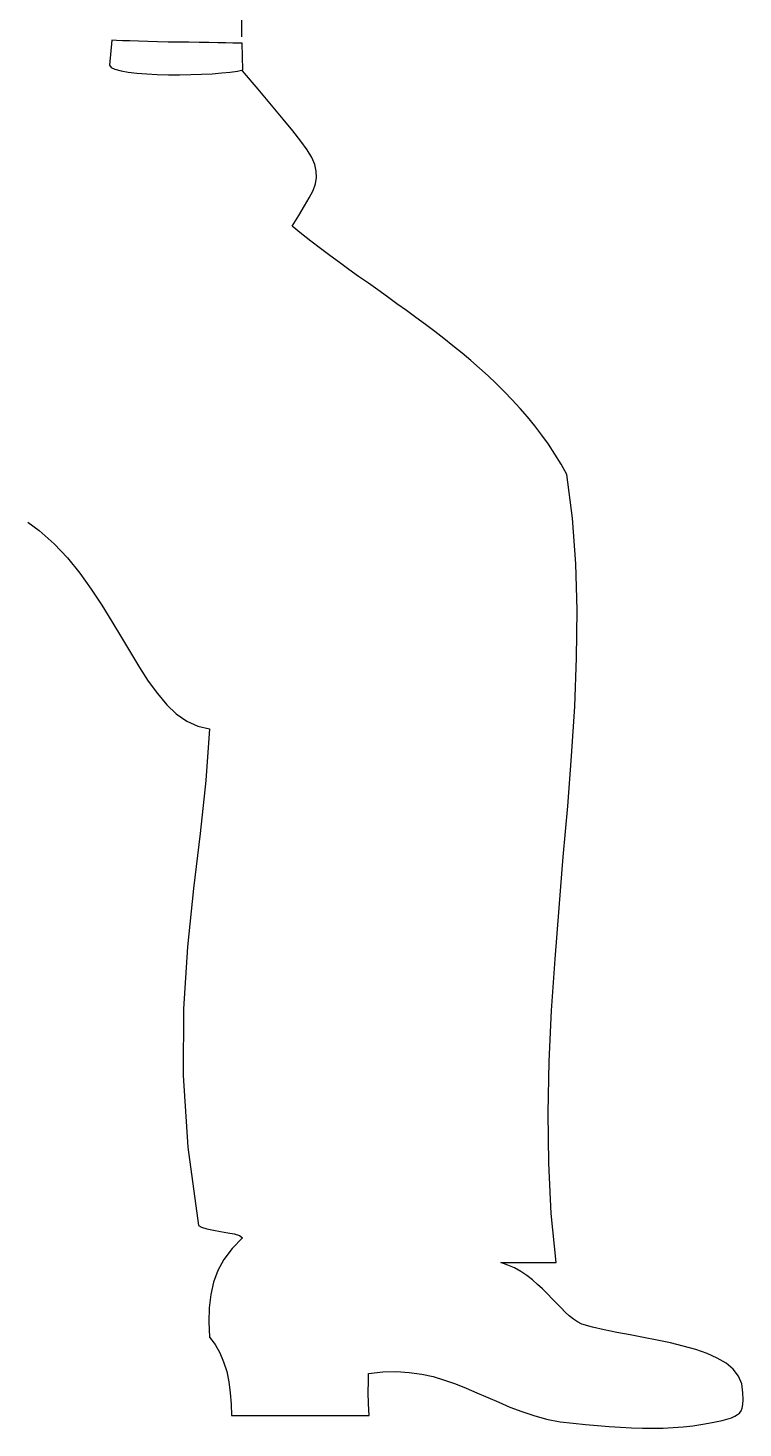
# Model space of a CAD drawing. Extents: x -3257 to 6743, y 13293 to 23293.
# Drawn here: x 5344 to 5758, y 15509 to 16319 of the extents above; entities that cross this region are included whole.
import ezdxf

# ---------------------------------------------------------------- set-up
doc = ezdxf.new("R2010")
doc.units = 0
doc.header["$LTSCALE"] = 1270
doc.header["$MEASUREMENT"] = 0
doc.layers.get('0').update_dxf_attribs({"linetype": 'CONTINUOUS'})

msp = doc.modelspace()

# ---------------------------------------------------------------- linework, layer by layer
at = {"linetype": 'Continuous'}
for p, q in [((5467.67, 16313.73), (5467.49, 16323.65)), ((5392.36, 16311.89), (5391.08, 16297.38)), ((5395.12, 16311.71), (5392.36, 16311.89)), ((5398.61, 16311.52), (5395.12, 16311.71)), ((5402.83, 16311.52), (5398.61, 16311.52)), ((5407.79, 16311.34), (5402.83, 16311.52)), ((5413.12, 16311.16), (5407.79, 16311.34)), ((5418.81, 16310.97), (5413.12, 16311.16)), ((5424.88, 16310.79), (5418.81, 16310.97)), ((5430.93, 16310.79), (5424.88, 16310.79)), ((5437, 16310.61), (5430.93, 16310.79)), ((5442.88, 16310.42), (5437, 16310.61)), ((5448.56, 16310.42), (5442.88, 16310.42)), ((5453.71, 16310.24), (5448.56, 16310.42)), ((5458.3, 16310.24), (5453.71, 16310.24)), ((5462.34, 16310.05), (5458.3, 16310.24)), ((5465.65, 16310.05), (5462.34, 16310.05)), ((5467.85, 16310.05), (5465.65, 16310.05)), ((5468.22, 16294.62), (5467.85, 16310.05)), ((5391.08, 16297.38), (5391.99, 16296.09)), ((5391.99, 16296.09), (5394.2, 16294.99)), ((5394.2, 16294.99), (5397.69, 16294.07)), ((5397.69, 16294.07), (5401.91, 16293.34)), ((5460.87, 16293.34), (5465.1, 16293.89)), ((5465.1, 16293.89), (5468.22, 16294.62)), ((5468.04, 16294.07), (5468.04, 16294.62)), ((5477.04, 16283.42), (5468.04, 16294.07)), ((5401.91, 16293.34), (5406.87, 16292.79)), ((5406.87, 16292.79), (5412.57, 16292.42)), ((5412.57, 16292.42), (5418.63, 16292.05)), ((5418.63, 16292.05), (5425.06, 16291.87)), ((5425.06, 16291.87), (5431.48, 16291.87)), ((5431.48, 16291.87), (5438.1, 16292.05)), ((5438.1, 16292.05), (5444.34, 16292.24)), ((5444.34, 16292.24), (5450.41, 16292.42)), ((5450.41, 16292.42), (5455.92, 16292.97)), ((5455.92, 16292.97), (5460.87, 16293.34)), ((5484.75, 16274.23), (5477.04, 16283.42)), ((5491.54, 16266.15), (5484.75, 16274.23)), ((5497.06, 16259.36), (5491.54, 16266.15)), ((5501.65, 16253.49), (5497.06, 16259.36)), ((5505.32, 16248.35), (5501.65, 16253.49)), ((5508.08, 16243.94), (5505.32, 16248.35)), ((5509.73, 16239.9), (5508.08, 16243.94)), ((5510.65, 16236.04), (5509.73, 16239.9)), ((5510.1, 16228.69), (5510.83, 16232.37)), ((5510.83, 16232.37), (5510.65, 16236.04)), ((5506.61, 16220.61), (5508.81, 16224.83)), ((5508.81, 16224.83), (5510.1, 16228.69)), ((5500.54, 16210.51), (5503.85, 16216.01)), ((5503.85, 16216.01), (5506.61, 16220.61)), ((5496.69, 16204.26), (5500.54, 16210.51)), ((5502.02, 16199.85), (5496.69, 16204.26)), ((5507.53, 16195.63), (5502.02, 16199.85)), ((5513.03, 16191.41), (5507.53, 16195.63)), ((5518.55, 16187.36), (5513.03, 16191.41)), ((5524.06, 16183.32), (5518.55, 16187.36)), ((5529.57, 16179.28), (5524.06, 16183.32)), ((5535.08, 16175.24), (5529.57, 16179.28)), ((5540.77, 16171.2), (5535.08, 16175.24)), ((5546.29, 16167.35), (5540.77, 16171.2)), ((5551.79, 16163.3), (5546.29, 16167.35)), ((5557.3, 16159.26), (5551.79, 16163.3)), ((5562.81, 16155.4), (5557.3, 16159.26)), ((5568.33, 16151.36), (5562.81, 16155.4)), ((5573.83, 16147.32), (5568.33, 16151.36)), ((5579.16, 16143.28), (5573.83, 16147.32)), ((5584.49, 16139.24), (5579.16, 16143.28)), ((5589.63, 16135.02), (5584.49, 16139.24)), ((5594.96, 16130.79), (5589.63, 16135.02)), ((5600.1, 16126.57), (5594.96, 16130.79)), ((5605.06, 16122.16), (5600.1, 16126.57)), ((5610.02, 16117.76), (5605.06, 16122.16)), ((5614.79, 16113.17), (5610.02, 16117.76)), ((5619.39, 16108.58), (5614.79, 16113.17)), ((5623.98, 16103.8), (5619.39, 16108.58)), ((5628.57, 16098.84), (5623.98, 16103.8)), ((5632.8, 16093.88), (5628.57, 16098.84)), ((5637.02, 16088.74), (5632.8, 16093.88)), ((5641.06, 16083.41), (5637.02, 16088.74)), ((5644.92, 16078.09), (5641.06, 16083.41)), ((5648.59, 16072.39), (5644.92, 16078.09)), ((5652.26, 16066.52), (5648.59, 16072.39)), ((5655.57, 16060.64), (5652.26, 16066.52)), ((5658.88, 16035.29), (5655.57, 16060.64)), ((5660.89, 16009.02), (5658.88, 16035.29)), ((5343.87, 16033.09), (5350.3, 16028.31)), ((5350.3, 16028.31), (5358.93, 16020.6)), ((5358.93, 16020.6), (5366.65, 16012.33)), ((5366.65, 16012.33), (5373.81, 16003.51)), ((5373.81, 16003.51), (5380.42, 15994.33)), ((5661.63, 15982.21), (5660.89, 16009.02)), ((5380.42, 15994.33), (5386.67, 15984.97)), ((5386.67, 15984.97), (5392.36, 15975.6)), ((5661.26, 15954.66), (5661.63, 15982.21)), ((5392.36, 15975.6), (5397.87, 15966.41)), ((5397.87, 15966.41), (5403.2, 15957.6)), ((5403.2, 15957.6), (5408.34, 15948.96)), ((5660.16, 15926.37), (5661.26, 15954.66)), ((5408.34, 15948.96), (5413.48, 15941.07)), ((5413.48, 15941.07), (5418.81, 15933.9)), ((5418.81, 15933.9), (5424.14, 15927.47)), ((5424.14, 15927.47), (5429.65, 15922.14)), ((5429.65, 15922.14), (5435.71, 15917.92)), ((5658.33, 15897.72), (5660.16, 15926.37)), ((5435.71, 15917.92), (5442.14, 15914.98)), ((5442.14, 15914.98), (5448.93, 15913.51)), ((5448.93, 15913.51), (5446.73, 15883.57)), ((5656.12, 15868.7), (5658.33, 15897.72)), ((5446.73, 15883.57), (5443.42, 15852.9)), ((5653.55, 15839.49), (5656.12, 15868.7)), ((5443.42, 15852.9), (5439.56, 15821.13)), ((5651.16, 15809.92), (5653.55, 15839.49)), ((5439.56, 15821.13), (5436.08, 15787.33)), ((5648.77, 15780.17), (5651.16, 15809.92)), ((5436.08, 15787.33), (5433.88, 15751.52)), ((5646.75, 15750.6), (5648.77, 15780.17)), ((5433.88, 15751.52), (5433.69, 15712.94)), ((5645.29, 15721.03), (5646.75, 15750.6)), ((5644.73, 15691.45), (5645.29, 15721.03)), ((5433.69, 15712.94), (5436.26, 15671.43)), ((5645.1, 15662.24), (5644.73, 15691.45)), ((5436.26, 15671.43), (5442.51, 15626.25)), ((5646.57, 15633.23), (5645.1, 15662.24)), ((5649.33, 15604.76), (5646.57, 15633.23)), ((5442.51, 15626.25), (5444.34, 15625.14)), ((5444.34, 15625.14), (5447.28, 15624.22)), ((5447.28, 15624.22), (5451.14, 15623.49)), ((5451.14, 15623.49), (5455.18, 15622.75)), ((5455.18, 15622.75), (5459.41, 15622.02)), ((5459.41, 15622.02), (5463.08, 15621.29)), ((5468.04, 15619.08), (5461.97, 15612.84)), ((5463.08, 15621.29), (5466.2, 15620.37)), ((5466.2, 15620.37), (5468.04, 15619.08)), ((5457.2, 15606.59), (5453.71, 15600.17)), ((5461.97, 15612.84), (5457.2, 15606.59)), ((5453.71, 15600.17), (5451.14, 15593.37)), ((5621.4, 15603.29), (5617.36, 15604.76)), ((5617.36, 15604.76), (5619.39, 15604.76)), ((5619.39, 15604.76), (5621.4, 15604.76)), ((5621.4, 15604.76), (5623.43, 15604.76)), ((5625.26, 15601.63), (5621.4, 15603.29)), ((5623.43, 15604.76), (5625.44, 15604.76)), ((5628.94, 15599.61), (5625.26, 15601.63)), ((5625.44, 15604.76), (5627.28, 15604.76)), ((5627.28, 15604.76), (5629.3, 15604.76)), ((5632.43, 15597.22), (5628.94, 15599.61)), ((5629.3, 15604.76), (5631.32, 15604.76)), ((5631.32, 15604.76), (5633.35, 15604.76)), ((5633.35, 15604.76), (5635.36, 15604.76)), ((5635.36, 15604.76), (5637.39, 15604.76)), ((5637.39, 15604.76), (5639.4, 15604.76)), ((5639.4, 15604.76), (5641.43, 15604.76)), ((5641.43, 15604.76), (5643.26, 15604.76)), ((5643.26, 15604.76), (5645.29, 15604.76)), ((5645.29, 15604.76), (5647.3, 15604.76)), ((5647.3, 15604.76), (5649.33, 15604.76)), ((5451.14, 15593.37), (5449.67, 15586.21)), ((5635.73, 15594.84), (5632.43, 15597.22)), ((5638.67, 15592.08), (5635.73, 15594.84)), ((5641.61, 15589.51), (5638.67, 15592.08)), ((5644.37, 15586.76), (5641.61, 15589.51)), ((5449.67, 15586.21), (5448.75, 15578.67)), ((5647.12, 15583.81), (5644.37, 15586.76)), ((5649.69, 15581.24), (5647.12, 15583.81)), ((5652.26, 15578.67), (5649.69, 15581.24)), ((5448.75, 15578.67), (5448.56, 15570.41)), ((5654.65, 15576.1), (5652.26, 15578.67)), ((5657.04, 15573.9), (5654.65, 15576.1)), ((5659.43, 15572.06), (5657.04, 15573.9)), ((5448.56, 15570.41), (5448.93, 15561.59)), ((5661.81, 15570.41), (5659.43, 15572.06)), ((5664.2, 15569.12), (5661.81, 15570.41)), ((5670.45, 15567.47), (5664.2, 15569.12)), ((5677.24, 15565.82), (5670.45, 15567.47)), ((5684.59, 15564.35), (5677.24, 15565.82)), ((5448.93, 15561.59), (5452.24, 15557.37)), ((5452.24, 15557.37), (5454.81, 15552.59)), ((5692.31, 15562.87), (5684.59, 15564.35)), ((5700.02, 15561.41), (5692.31, 15562.87)), ((5707.91, 15559.94), (5700.02, 15561.41)), ((5715.63, 15558.28), (5707.91, 15559.94)), ((5722.98, 15556.45), (5715.63, 15558.28)), ((5454.81, 15552.59), (5457.01, 15547.27)), ((5730.14, 15554.43), (5722.98, 15556.45)), ((5736.76, 15552.23), (5730.14, 15554.43)), ((5742.63, 15549.47), (5736.76, 15552.23)), ((5747.77, 15546.53), (5742.63, 15549.47)), ((5457.01, 15547.27), (5458.85, 15541.75)), ((5458.85, 15541.75), (5460.14, 15535.69)), ((5540.77, 15540.65), (5549.22, 15541.57)), ((5540.77, 15536.06), (5540.77, 15540.65)), ((5549.22, 15541.57), (5557.12, 15541.75)), ((5557.12, 15541.75), (5564.47, 15541.2)), ((5564.47, 15541.2), (5571.63, 15540.28)), ((5751.81, 15543.04), (5747.77, 15546.53)), ((5754.94, 15539), (5751.81, 15543.04)), ((5460.14, 15535.69), (5460.87, 15529.45)), ((5540.59, 15529.82), (5540.77, 15536.06)), ((5571.63, 15540.28), (5578.24, 15538.82)), ((5578.24, 15538.82), (5584.86, 15536.79)), ((5584.86, 15536.79), (5591.1, 15534.59)), ((5591.1, 15534.59), (5597.35, 15532.2)), ((5756.77, 15534.59), (5754.94, 15539)), ((5757.33, 15529.45), (5756.77, 15534.59)), ((5460.87, 15529.45), (5461.42, 15522.83)), ((5540.77, 15523.02), (5540.59, 15529.82)), ((5597.35, 15532.2), (5603.59, 15529.45)), ((5603.59, 15529.45), (5609.83, 15526.69)), ((5609.83, 15526.69), (5616.26, 15523.94)), ((5757.51, 15525.59), (5757.33, 15529.45)), ((5757.33, 15522.65), (5757.51, 15525.59)), ((5461.42, 15522.83), (5461.61, 15516.22)), ((5541.32, 15516.22), (5540.77, 15523.02)), ((5616.26, 15523.94), (5622.69, 15521.18)), ((5622.69, 15521.18), (5629.49, 15518.61)), ((5629.49, 15518.61), (5636.47, 15516.22)), ((5752.73, 15515.86), (5754.39, 15516.78)), ((5754.39, 15516.78), (5755.49, 15517.7)), ((5755.49, 15517.7), (5756.41, 15518.98)), ((5756.41, 15518.98), (5756.96, 15520.45)), ((5756.96, 15520.45), (5757.33, 15522.65)), ((5461.61, 15516.22), (5541.32, 15516.22)), ((5636.47, 15516.22), (5643.81, 15514.2)), ((5643.81, 15514.2), (5651.71, 15512.55)), ((5651.71, 15512.55), (5659.25, 15511.82)), ((5659.25, 15511.82), (5666.41, 15511.08)), ((5666.41, 15511.08), (5673.38, 15510.53)), ((5673.38, 15510.53), (5680, 15509.98)), ((5680, 15509.98), (5686.61, 15509.61)), ((5686.61, 15509.61), (5693.04, 15509.25)), ((5693.04, 15509.25), (5699.28, 15509.06)), ((5699.28, 15509.06), (5705.35, 15509.06)), ((5705.35, 15509.06), (5711.23, 15509.06)), ((5711.23, 15509.06), (5717.1, 15509.43)), ((5717.1, 15509.43), (5722.8, 15509.79)), ((5722.8, 15509.79), (5728.49, 15510.34)), ((5728.49, 15510.34), (5734.18, 15511.26)), ((5734.18, 15511.26), (5739.69, 15512.18)), ((5739.69, 15512.18), (5745.39, 15513.47)), ((5745.39, 15513.47), (5750.9, 15514.93)), ((5750.9, 15514.93), (5752.73, 15515.86))]:
    msp.add_line(p, q, dxfattribs=at)

doc.saveas('drawing.dxf')
